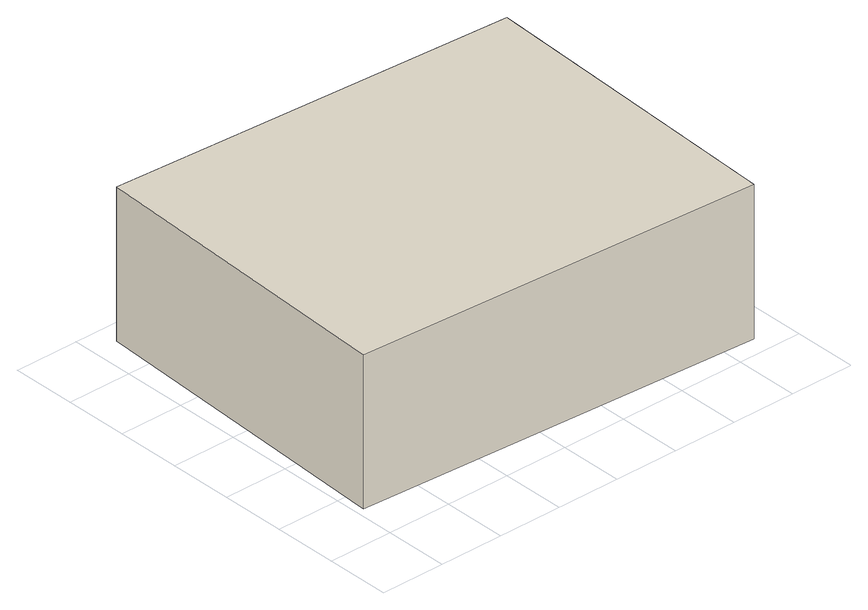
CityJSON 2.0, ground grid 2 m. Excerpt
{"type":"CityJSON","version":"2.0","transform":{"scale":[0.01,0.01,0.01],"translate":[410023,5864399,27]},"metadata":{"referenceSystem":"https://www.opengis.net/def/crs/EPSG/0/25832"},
"CityObjects":{
"building1":{"type":"Building","attributes":{"Gemeindeschluessel":"03454033","AbsoluteHoehe":"27.522","MittlereTraufHoehe":"31.324","Firsthoehe":"33.098","function":"31001_2720","roofType":"3100","measuredHeight":5.58},"address":[{"country":"Germany","locality":"Lorup"}],"geometry":[{"type":"MultiSurface","lod":"1","boundaries":[[[0,1,2,3]],[[4,5,6,7]],[[4,7,3,2]],[[5,4,2,1]],[[6,5,1,0]],[[7,6,0,3]]]}]}
},
"vertices":[
[24,127,521],[1300,58,521],[1352,1063,521],[80,1135,521],[1352,1063,52],[1300,58,52],[24,127,52],[80,1135,52]
]}
